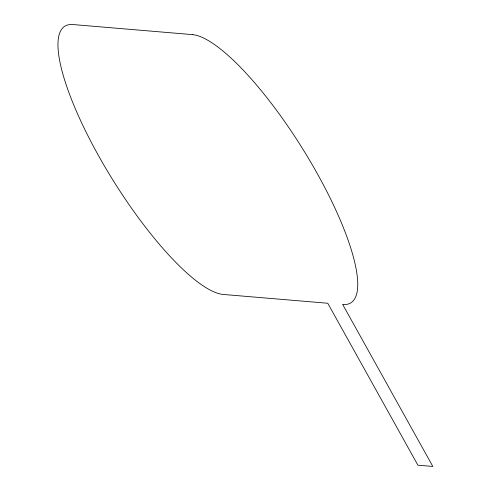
<?xml version="1.0" encoding="UTF-8"?>
<svg xmlns="http://www.w3.org/2000/svg" width="491" height="491" viewBox="0 0 491 491"><rect width="100%" height="100%" fill="white"/><g stroke="black" fill="none" stroke-linecap="round" stroke-linejoin="round"><path stroke-width="0.74" d="M192.478 34.622L72.993 24.55A157.12 40.753 58 0 0 98.323 155.303A157.12 40.753 58 0 0 223.215 294.447L327.767 303.254L417.896 465.192L432.835 466.45L342.7 304.512A157.12 40.753 58 0 0 317.376 173.765A157.12 40.753 58 0 0 192.478 34.622"/></g></svg>
